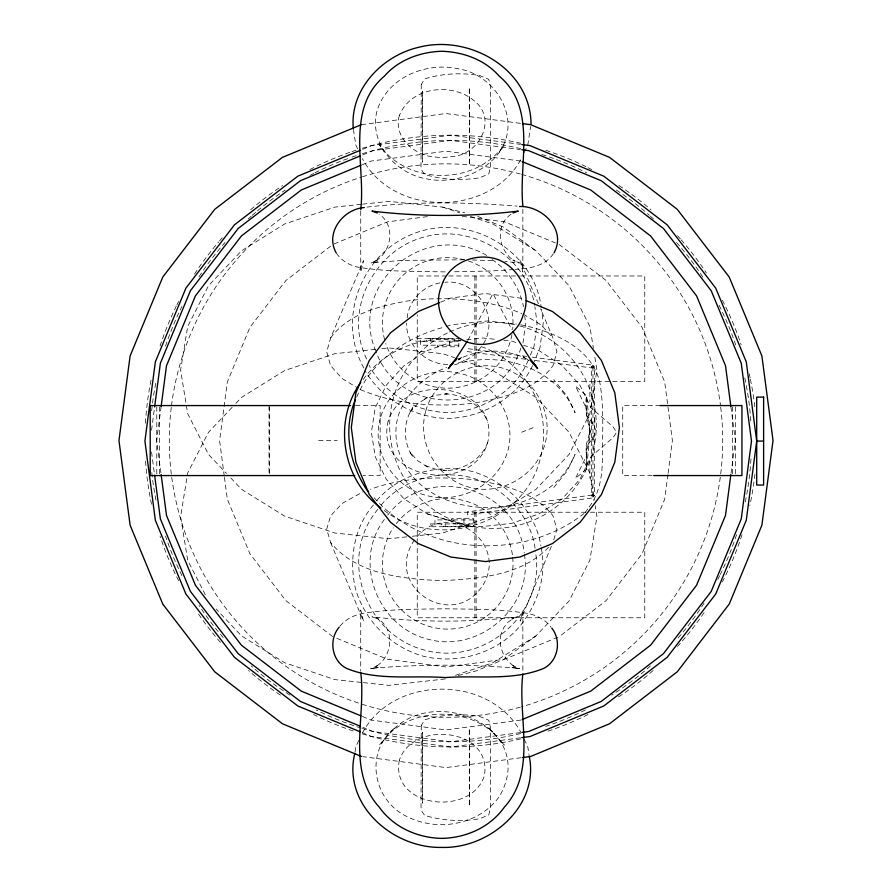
<?xml version="1.0" encoding="UTF-8"?>
<svg xmlns="http://www.w3.org/2000/svg" width="892" height="892" viewBox="0 0 892 892"><rect width="100%" height="100%" fill="white"/><g stroke="black" fill="none" stroke-linecap="round" stroke-linejoin="round"><path stroke-width="0.67" stroke-dasharray="4.46 3.34" d="M594.451 418.671C597.06 426.209 588.898 426.209 591.519 418.671M151.562 430.156L154.439 408.313M161.129 406.529L156.646 440.57L160.95 473.251M407.187 317.842C408.87 299.444 425.283 283.634 443.714 282.474M522.98 343.063L525.633 322.893L524.741 316.169M591.519 366.701L592.979 365.241L594.451 366.701L594.451 495.684L592.979 497.145L591.519 495.684L591.519 366.701L592.979 368.173L594.451 366.701M591.519 495.684L592.979 494.213L594.451 495.684M667.918 474.633L664.685 499.163L642.073 553.776L606.092 600.662L559.206 636.643M668.097 473.273L672.401 440.57L664.685 381.966L642.073 327.364L606.092 280.478L559.206 244.497M731.05 473.251L735.354 440.57L730.871 406.529M591.519 439.99L592.979 438.552L594.451 439.99M355.027 751.934L355.852 746.571L358.818 740.449M527.752 145.206L530.64 126.497M360.736 211.114L360.736 272.105L363.501 260.687L330.62 338.023L326.695 351.838L330.62 365.664L342.115 378.554L358.116 388.232M553.765 539.85L556.909 529.19L552.984 515.855C533.951 490.856 500.891 484.2 471.589 479.428C437.749 476.406 402.604 477.365 370.448 489.318M483.419 343.788C500.156 317.117 476.451 278.572 445.052 282.307M520.895 348.07C499.955 415.271 400.263 418.013 376.089 351.827M528.254 360.245C515.175 391.9 481.446 411.87 447.717 412.539C416.252 412.004 386.526 394.833 370.336 367.861L369.277 365.319M530.35 355.183L534.029 346.308L537.073 323.183L534.921 306.859M532.58 365.542C517.505 397.654 482.806 417.746 447.717 418.437C414.078 417.88 382.278 399.516 364.973 370.671M533.115 364.27L540.006 347.624L543.261 322.893L541.455 309.156M551.39 546.328L520.103 621.167L522.857 610.072L522.857 672.568M362.375 733.112C392.937 674.932 489.006 674.441 520.638 731.886M384.24 739.691L379.323 745.01L394.799 727.928C363.613 752.636 373.269 801.93 408.569 817.306C438.897 831.89 479.372 824.609 499.364 796.511C538.679 728.675 435.006 682.982 390.785 732.109C419.407 708.259 464.197 708.259 492.819 732.109L488.805 727.928L504.281 745.01L499.364 739.691M499.364 152.041C522.589 119.416 495.651 74.973 459.001 68.94C427.067 61.637 388.745 76.545 377.595 109.025C367.593 140.936 393.863 172.379 424.592 178.456C454.931 185.358 489.072 172.457 504.281 144.66C475.971 185.648 407.622 185.648 379.323 144.66L384.24 152.041M520.638 159.858C488.95 217.18 392.993 216.711 362.375 158.642M524.195 152.532L526.57 147.648M487.712 442.187C481.435 460.339 462.179 470.563 443.681 470.686L447.371 470.508L435.63 469.203L424.692 465.379L427.38 466.94L417.545 460.573L409.997 452.277L412.829 456.86C402.894 442.142 402.894 422.317 412.829 407.599L409.997 412.193L417.545 403.886L427.38 397.52L424.692 399.081L435.63 395.267L447.371 393.963L443.681 393.773C462.179 393.896 481.435 404.132 487.712 422.284M356.755 397.029C371.685 360.457 407.566 336.518 444.852 326.963M467.876 340.276L492.975 293.546L511.841 329.483M589.199 506.89C598.71 494.536 601.687 478.937 602.29 463.706C602.379 438.674 604.007 413.453 600.784 388.555C596.302 348.348 552.181 330.531 517.739 324.209M585.152 512.655L588.519 507.849M480.966 346.999C475.258 355.529 465.78 361.583 455.723 363.356M373.402 505.05C353.79 527.629 348.839 559.92 355.417 588.542C364.672 620.899 390.64 646.856 422.986 656.111C455.622 664.272 491.091 654.761 515.275 631.38C536.092 609.225 547.565 577.514 541.098 547.331M376.781 500.646C399.649 473.541 438.362 463.115 472.448 471.522C506.545 481.39 535.334 510.436 540.909 545.96M377.851 509.343C337.544 557.31 364.583 634.569 424.592 650.123C483.765 666.491 545.536 614.198 535.635 552.928M381.185 504.983C402.515 479.439 438.886 469.627 470.842 477.51C504.147 487.088 532.089 516.513 535.456 551.568M384.363 519.478C352.44 561.046 377.171 626.541 427.547 639.073C478.447 653.791 533.461 607.184 524.396 554.4M387.663 515.175C427.402 462.101 517.527 487.065 524.217 553.062M414.468 539.995C382.255 586.657 453.66 632.673 483.419 584.427C508.663 540.831 445.442 498.416 415.282 538.935M339.997 626.139C346.575 618.178 356.833 613.741 366.991 612.793C392.815 608.924 419.073 609.191 445.13 608.801C471.188 609.191 497.435 608.924 523.269 612.793C533.817 613.796 544.566 618.535 551.044 627.154M553.352 253.741C545.079 266.362 528.845 268.592 514.985 269.44M553.798 487.456L567.178 470.954L575.084 454.385C551.401 512.253 468.657 522.935 422.44 486.118C401.545 469.092 390.339 440.659 398.702 414.367C406.986 392.736 424.96 375.409 446.636 367.504M363.256 379.457C384.485 349.352 424.391 334.177 460.395 340.967M330.62 338.023C349.274 312.423 382.501 305.142 412.004 300.247C449.01 296.49 487.367 299.032 521.943 313.627M548.558 547.298C521.865 575.552 478.435 578.785 441.796 580.703C402.939 578.863 356.978 574.849 330.62 542.526L326.695 529.19L330.62 515.855L342.115 503.434L362.921 491.905M232.121 407.332L208.494 432.285L187.699 472.972L180.608 516.635L187.699 560.299L206.598 597.294M235.901 403.329L241.576 397.341L284.693 370.537L334.901 353.678L376.346 349.251M458.232 675.556L476.395 670.851L503.121 659.779L535.969 635.929L569.051 600.996L589.857 560.299L596.949 516.635L595.176 505.719M330.62 246.17L285.908 280.478L249.927 327.364L227.315 381.966L219.599 440.57L224.26 476.005M511.005 214.314C494.335 225.341 498.595 252.09 515.13 261.222L512.9 259.996L519.568 262.984L504.794 261.378M584.115 513.435C523.649 561.291 424.168 556.43 373.313 496.71M458.131 359.978L462.692 356.778L458.432 359.376C479.907 348.326 506.043 348.326 527.529 359.376L523.269 356.778L528.967 360.781M535.969 635.929L492.863 662.745L454.541 675.612M362.732 149.299L371.641 145.608L450.806 135.183L520.426 144.348M362.81 154.862L372.99 150.648L450.806 140.401L520.437 149.566M362.23 164.752L371.105 161.073L446 151.216L520.895 161.073M334.065 243.973L387.407 221.874L429.643 216.321M440.715 302.187L450.661 298.062L485.348 293.501L520.036 298.062L523.771 299.612M557.935 637.167L504.593 659.255L446 666.971L387.407 659.255L335.336 637.691M521.697 432.23L535.445 426.777M461.086 340.41L454.206 341.168L427.257 350.589L404.121 365.564L386.359 385.099L375.197 407.834L371.395 432.23L375.197 456.637L386.359 479.372L404.121 498.896L427.257 513.881L468.713 526.336L483.118 526.503L512.03 523.292L538.98 513.881L562.116 498.896L579.878 479.372L591.039 456.637L613.038 437.682L616.628 432.23L613.038 426.777L591.039 407.834L579.878 385.099L562.116 365.564L538.98 350.589L523.582 345.204M446.134 326.528L451.296 324.8L487.288 320.964L516.356 324.064M454.441 364.895C498.517 349.731 556.998 367.08 575.084 412.784L567.178 396.226L553.798 379.724M445.253 678.923L388.778 685.346L362.531 682.547M366.991 207.1C416.72 201.302 467.23 202.116 517.081 206.119M361.36 124.679L446 113.529L521.084 123.419M520.895 720.067L446 729.924L371.105 720.067L362.23 716.388M520.437 732.6L450.806 741.765L372.99 731.518L362.81 727.303M520.426 737.807L450.806 746.972L371.641 736.547L362.732 732.867M521.084 757.721L446 767.599L362.721 756.639M466.594 339.796L483.118 337.957L496.889 339.484M361.148 204.313L334.901 207.111L284.693 223.959L241.576 250.775L208.494 285.719L187.699 326.405L180.608 370.068L187.699 413.732L208.494 454.418L226.457 473.396M362.531 204.156L388.778 201.358L442.655 207.111L464.721 212.831M381.865 348.672L388.778 347.925L442.655 353.678L454.541 357.67M406.73 536.861L388.778 538.779L334.901 533.026L284.693 516.178L241.576 489.362L230.236 477.387M412.26 536.27L442.655 533.026L492.863 516.178L535.969 489.362L569.051 454.418L589.857 413.732L596.949 370.068L594.507 355.061M513.647 269.562L490.6 271.001L452.032 271.826M446.602 275.974L417.244 275.974L417.244 309.301M448.732 275.974L519.412 275.974M520.504 275.974L644.771 275.974L644.771 381.508L417.244 381.508L417.244 314.854M458.856 341.168L415.906 341.168L415.906 338.358L458.856 338.358L458.856 346.787L437.415 346.787L437.415 345.182M458.856 345.182L420.466 345.182L420.466 338.358M355.495 405.57L380.148 405.57L380.148 475.57L362.999 475.57M660.325 405.57L622.727 405.57L622.727 475.57L652.509 475.57M318.622 440.57L337.243 440.57M585.832 512.231L417.244 512.231L417.244 541.399M590.359 512.231L644.771 512.231L644.771 617.766L417.244 617.766L417.244 542.782M473.362 519.913L434.973 519.913L434.973 526.737M473.362 523.927L430.423 523.927L430.423 526.737L473.362 526.737L473.362 518.308L451.921 518.308L451.921 519.913M468.713 523.927L468.713 526.336L441.25 526.336L441.25 523.927M464.23 259.762L402.939 260.397L372.02 262.649L378.208 261.668L370.682 262.984L377.349 259.996L375.131 261.222C391.655 252.09 395.914 225.341 379.245 214.314M445.13 271.893C415.572 271.324 385.712 271.993 356.499 266.898C348.393 264.645 340.711 260.04 336.173 252.793M472.381 259.951L492.696 260.698M361.148 682.402L334.901 679.604L284.693 662.745L241.576 635.929L216.054 608.98M503.779 340.253L512.03 341.168L517.17 342.963M462.357 216.321L504.593 221.874L555.393 242.914M526.715 356.432L467.664 348.66L467.274 351.571L529.079 359.699M532.212 357.157L592.634 365.107L592.255 368.017L534.576 360.424M447.717 364.404C425.651 364.549 406.351 345.249 406.484 323.183M427.257 513.881L468.713 526.336M442.655 207.111L459.826 212.876M470.396 216.421L492.863 223.959L535.969 250.775L569.051 285.719L589.857 326.405L593.403 348.237M455.868 358.116L492.863 370.537L535.969 397.341L569.051 432.285L589.857 472.972L594.284 500.267M360.413 389.614C395.346 404.477 434.136 407.298 471.589 403.44C501.092 398.546 534.33 391.265 552.984 365.664L556.909 351.838L552.984 338.023L540.585 308.866M481.357 346.698C510.068 356.287 531.554 381.43 540.675 409.852C546.796 434.471 543.15 460.417 530.673 482.494C500.657 532.212 426.967 545.882 382.021 508.719M477.666 216.388L503.121 226.925L535.969 250.775M486.675 255.413C424.826 219.042 347.925 283.912 375.565 350.578M523.191 314.073L541.489 325.134L552.984 338.023M492.05 259.539C508.262 270.198 519.724 287.848 523.504 306.759M332.794 636.643L285.908 600.662L249.927 553.776L227.315 499.163L224.438 477.365M357.625 148.875L355.852 145.206L353.578 130.5M524.195 739.234L527.752 746.571L528.989 754.61M538.433 303.793L520.103 260.687L522.857 272.105L522.857 205.573M330.62 542.526L363.501 621.167L360.736 610.072L360.736 671.174M366.657 358.985C343.041 311.219 373.637 249.994 424.592 236.871C472.214 223.58 526.603 256.361 534.743 305.499M363.903 368.106C334.366 315.556 364.962 245.824 422.986 230.604C475.358 216.143 534.854 253.138 541.277 307.785M151.562 451.999L154.439 473.853M735.354 406.908L735.354 474.221M732.566 406.908L732.566 474.221M592.979 366.701L592.979 495.684M589.88 384.307L589.88 401.813M589.88 460.874L589.88 478.38M476.105 275.974L476.105 381.508M476.105 512.231L476.105 558.058M476.105 559.44L476.105 617.766M474.845 275.974L474.845 381.508M474.845 512.231L474.845 558.058M474.845 559.44L474.845 617.766M463.94 518.308L463.94 523.927M454.206 341.168L454.206 338.759L426.744 338.759L426.744 341.168M449.434 341.168L449.434 346.787M445.186 523.927L445.186 526.336M430.669 338.759L430.669 341.168M269.406 406.908L269.406 474.221M269.016 405.57L269.016 474.221M159.568 406.908L159.568 474.221M156.78 406.908L156.78 474.221M754.911 474.12A305.889 305.889 0 0 1 749.826 505.574M742.01 534.732A305.889 305.889 0 0 1 724.817 577.068M724.192 578.306A305.889 305.889 0 0 1 722.319 581.997M704.044 612.681A305.889 305.889 0 0 1 681.187 642.318M680.284 643.355A305.889 305.889 0 0 1 677.519 646.444M653.089 670.55A305.889 305.889 0 0 1 617.799 697.377M588.04 714.47A305.889 305.889 0 0 1 545.781 731.864M520.683 738.888A305.889 305.889 0 0 1 362.42 733.926M353.221 730.994A305.889 305.889 0 0 1 313.583 714.47M280.367 695.08A305.889 305.889 0 0 1 248.534 670.55M220.424 642.318A305.889 305.889 0 0 1 196.809 611.533M178.679 580.77A305.889 305.889 0 0 1 160.036 536.047M151.506 504.225A305.889 305.889 0 0 1 145.441 458.934M145.441 423.232A305.889 305.889 0 0 1 151.506 377.94M160.036 346.118A305.889 305.889 0 0 1 176.192 306.335M176.806 305.086A305.889 305.889 0 0 1 178.679 301.396M194.523 274.089A305.889 305.889 0 0 1 218.618 241.944M219.521 240.896A305.889 305.889 0 0 1 222.253 237.774M250.619 209.787A305.889 305.889 0 0 1 282.664 185.547M309.903 169.58A305.889 305.889 0 0 1 350.601 152.064M351.916 151.618A305.889 305.889 0 0 1 357.157 149.878M362.42 148.239A305.889 305.889 0 0 1 520.683 143.278M545.781 150.302A305.889 305.889 0 0 1 586.802 167.083M588.04 167.696A305.889 305.889 0 0 1 591.719 169.58M618.959 185.547A305.889 305.889 0 0 1 651.004 209.787M677.519 235.722A305.889 305.889 0 0 1 680.284 238.811M681.187 239.848A305.889 305.889 0 0 1 706.341 272.93M722.319 300.169A305.889 305.889 0 0 1 741.163 344.803M749.235 373.893A305.889 305.889 0 0 1 750.116 377.94M750.395 379.29A305.889 305.889 0 0 1 754.911 408.045M750.964 458.934A300.682 300.682 0 0 1 744.787 504.225M736.547 534.698A300.682 300.682 0 0 1 720.29 574.459M719.677 575.697A300.682 300.682 0 0 1 717.804 579.387M704.078 603.148A300.682 300.682 0 0 1 676.593 639.653M650.424 665.945A300.682 300.682 0 0 1 611.711 695.091M585.42 709.943A300.682 300.682 0 0 1 545.748 726.378M520.66 733.536A300.682 300.682 0 0 1 362.442 728.485M361.126 728.073A300.682 300.682 0 0 1 316.203 709.943M289.911 695.091A300.682 300.682 0 0 1 251.198 665.945M223.212 637.568A300.682 300.682 0 0 1 199.039 605.467M181.946 575.697A300.682 300.682 0 0 1 165.511 536.014M155.989 500.167A300.682 300.682 0 0 1 151.662 471.366M151.662 410.799A300.682 300.682 0 0 1 155.989 381.999M165.511 346.152A300.682 300.682 0 0 1 181.946 306.469M199.039 276.698A300.682 300.682 0 0 1 225.029 242.501M248.121 218.986A300.682 300.682 0 0 1 251.198 216.221M252.235 215.295A300.682 300.682 0 0 1 256.428 211.683M257.487 210.791A300.682 300.682 0 0 1 285.273 190.074M310.07 175.367A300.682 300.682 0 0 1 313.739 173.461M314.965 172.836A300.682 300.682 0 0 1 350.645 157.572M351.95 157.115A300.682 300.682 0 0 1 357.19 155.342M362.442 153.68A300.682 300.682 0 0 1 520.66 148.63M541.801 154.494A300.682 300.682 0 0 1 586.657 172.836M616.35 190.074A300.682 300.682 0 0 1 649.387 215.295M650.424 216.221A300.682 300.682 0 0 1 653.501 218.986M676.593 242.501A300.682 300.682 0 0 1 704.078 279.018M719.052 305.231A300.682 300.682 0 0 1 735.677 344.836M744.787 377.94A300.682 300.682 0 0 1 750.964 423.221M720.703 407.231A276.721 276.721 0 0 1 521.608 706.754M520.281 707.133A276.721 276.721 0 0 1 359.766 703.509M358.45 703.074A276.721 276.721 0 0 1 171.297 407.231M171.465 405.838A276.721 276.721 0 0 1 361.093 177.196M362.42 176.772A276.721 276.721 0 0 1 520.281 174.007M521.608 174.375A276.721 276.721 0 0 1 720.535 405.838M511.93 334.678A65.294 65.294 0 0 1 385.779 343.554M384.653 339.796A65.294 65.294 0 0 1 464.609 259.828M468.378 260.955A65.294 65.294 0 0 1 512.677 329.449M512.677 557.266A65.294 65.294 0 0 1 432.096 627.21A65.294 65.294 0 0 1 393.238 527.83M396.316 523.548A65.294 65.294 0 0 1 512.532 555.95M519.757 325.915A103.305 103.015 0 0 1 581.06 479.238A103.305 103.015 0 0 1 416.241 494.38A103.305 103.015 0 0 1 448.42 332.471M449.646 331.891A103.305 103.015 0 0 1 514.528 324.655M586.769 445.688L586.624 469.069L575.485 478.38L586.412 456.113L590.136 430.702L586.624 395.78L575.485 386.091L586.412 408.346L590.136 432.23C587.638 420.087 584.193 408.48 586.624 395.78L586.769 415.705L591.686 421.503L596.202 430.702L591.686 439.901L586.769 445.688M469.259 89.345L469.46 165.321L469.46 87.951L469.259 89.345M469.259 730.314L469.46 806.29L469.46 728.92L469.259 730.314M590.136 430.702L586.624 469.069L585.999 445.688L590.136 430.702M500.969 634.435C498.026 646.956 504.359 660.247 515.13 666.926L512.9 665.688L519.568 668.688L512.053 667.361L518.23 668.342C469.649 664.105 420.6 664.105 372.02 668.342L378.208 667.361L370.682 668.688L377.349 665.688L375.131 666.926C393.138 657.125 395.613 627.689 376.324 617.911L378.498 619.104L371.953 616.796C420.355 622.56 469.894 622.56 518.297 616.796L511.752 619.104L513.926 617.911L508.094 622.114L503.679 627.745L500.969 634.435M421.258 84.506L421.024 166.704L422.106 170.918L424.737 174.431C442.521 179.894 461.231 180.753 479.617 177.798L488.805 173.962L490.622 165.934L490.622 87.349L488.805 79.31L479.617 75.474C461.231 72.531 442.521 73.378 424.737 78.853L421.258 84.506M421.258 725.475L421.024 807.673L422.106 811.887L424.737 815.399C442.521 820.863 461.231 821.722 479.617 818.767L488.805 814.931L490.622 806.903L490.622 728.318L488.805 720.279L479.617 716.443C461.231 713.5 442.521 714.347 424.737 719.822L421.258 725.475M425.618 411.524C416.843 443.447 437.314 478.904 469.348 487.266C501.259 496.03 536.716 475.559 545.09 443.536C553.854 411.625 533.383 376.168 501.36 367.794C469.437 359.03 433.98 379.501 425.618 411.524M380.304 418.281C370.76 451.62 393.807 487.601 426.956 495.618C460.294 504.359 498.271 484.635 507.771 450.973C517.315 417.634 494.268 381.653 461.119 373.637C427.781 364.895 389.804 384.619 380.304 418.281M399.337 760.218C390.161 807.717 470.519 817.172 484.256 776.174C493.432 728.675 413.085 719.22 399.337 760.218M399.337 115.626C393.428 135.339 411.569 152.744 429.699 156.379L441.796 157.75L453.905 156.379C480.007 153.469 497.524 118.391 473.975 100.595C451.753 82.008 410.487 86.937 399.337 115.626M388.187 421.002C373.971 479.595 470.485 495.762 487.511 443.458C501.739 384.865 405.213 368.708 388.187 421.002M422.429 91.218L422.429 162.054L422.429 91.218M422.429 732.198L422.429 803.023L422.429 732.198M592.221 495.015L467.308 511.897L467.698 514.807L592.611 497.914L592.221 495.015"/><path stroke-width="1.34" d="M154.628 406.953L160.37 363.256L190.409 290.736L238.197 228.464L300.47 180.686L360.268 155.91M161.129 406.529L166.503 365.675L195.415 295.888L241.398 235.967L301.318 189.974L360.959 165.276M730.871 474.611L725.497 515.465L696.585 585.241L650.602 645.172L590.682 691.155L522.154 719.543M521.787 144.537L529.982 145.608L603.761 176.17L667.116 224.784L715.718 288.138L746.281 361.907L756.706 441.083L746.281 520.248L715.718 594.027L667.116 657.382L603.761 705.996L529.982 736.547L521.787 737.628M354.815 753.272C342.227 804.74 392.959 848.604 441.796 847.4C489.541 848.939 539.705 806.112 529.19 755.948M554.088 252.793C566.743 229.969 542.626 205.673 519.557 206.509M355.495 399.505C342.639 429.03 349.374 463.606 366.857 489.898L368.708 491.849M467.196 341.368L456.559 357.748L448.341 368.586L453.259 362.888M339.216 627.154C328.468 639.374 331.601 660.782 346.419 668.331C377.204 681.154 412.561 675.133 445.13 677.586C477.699 675.133 513.045 681.154 543.83 668.331C558.202 660.994 561.704 640.501 551.825 628.169M360.747 382.59C332.593 420.834 342.26 480.42 380.929 507.916M454.898 360.981L456.526 359.086L450.148 365.575L452.434 363.981M361.36 124.679L282.485 157.349L214.749 209.319L162.779 277.055L130.109 355.93L118.971 440.57L130.109 525.21L162.779 604.085L214.749 671.821L282.485 723.791L361.36 756.461M360.19 150.358L297.861 176.17L234.507 224.784L185.904 288.138L155.342 361.907L144.917 441.083L155.342 520.248L185.904 594.027L234.507 657.382L297.861 705.996L360.19 731.808M439.466 302.7L418.337 311.453L390.573 332.761L369.277 360.513L355.886 392.837L351.314 427.536L355.886 462.223L369.277 494.547L390.573 522.311L418.337 543.607L450.661 556.998L485.348 561.57L520.036 556.998L552.371 543.607L580.123 522.311L601.431 494.547L614.811 462.223L619.383 427.536L614.811 392.837L601.431 360.513L580.123 332.761L552.371 311.453L526.258 300.637M513.067 212.954L518.297 211.103C469.894 216.868 420.355 216.868 371.953 211.103L377.193 212.954M364.349 207.557C343.32 208.906 324.788 232.845 336.173 252.793M521.809 732.421L528.633 731.518L601.152 701.48L663.425 653.691L711.214 591.418L741.252 518.899L751.488 441.083L741.252 363.256L711.214 290.736L663.425 228.464L601.152 180.686L528.633 150.648L521.809 149.745M522.456 757.542L530.64 756.461L609.515 723.791L677.251 671.821L729.221 604.085L761.891 525.21L773.029 440.57L761.891 355.93L729.221 277.055L677.251 209.319L609.515 157.349L530.64 124.679L522.456 123.598M350.589 405.57L150.202 405.57L150.202 475.57L354.726 475.57M660.08 405.57L741.932 405.57L741.932 475.57L653.724 475.57M756.706 441.083L763.619 441.083M522.154 161.597L590.682 189.974L650.602 235.967L696.585 295.888L725.497 365.675L730.871 406.529M360.959 715.863L301.318 691.155L241.398 645.172L195.415 585.241L166.503 515.465L161.129 474.611M360.268 726.244L300.47 701.48L238.197 653.691L190.409 591.418L160.37 518.899L154.628 475.213M533.528 363.981L535.813 365.575L530.339 360.011M530.249 360.033L537.62 368.586L529.402 357.748L512.933 331.59M531.052 123.821C530.372 68.963 469.504 34.42 419.496 47.109C382.423 55.248 349.196 89.646 353.377 129.173M522.857 205.573C518.442 163.102 537.486 107.921 499.119 76.065C484.902 59.708 463.093 51.914 441.796 51.257C420.5 51.914 398.702 59.708 384.485 76.065C345.137 109.058 365.776 166.046 360.736 209.731M522.857 673.951C517.393 717.48 537.408 771.034 504.281 807.249C490.109 827.297 465.981 837.945 441.796 838.38C417.612 837.945 393.495 827.297 379.323 807.249C345.929 770.632 366.389 716.51 360.736 672.568M441.462 286.321C432.408 307.584 445.186 333.184 466.07 341.658C488.147 350.021 516.379 338.581 523.125 315.11C532.178 293.847 519.4 268.247 498.517 259.773C476.44 251.41 448.219 262.85 441.462 286.321M763.619 397.118L756.706 397.118L756.706 485.047L763.619 485.047L763.619 397.118"/></g></svg>
